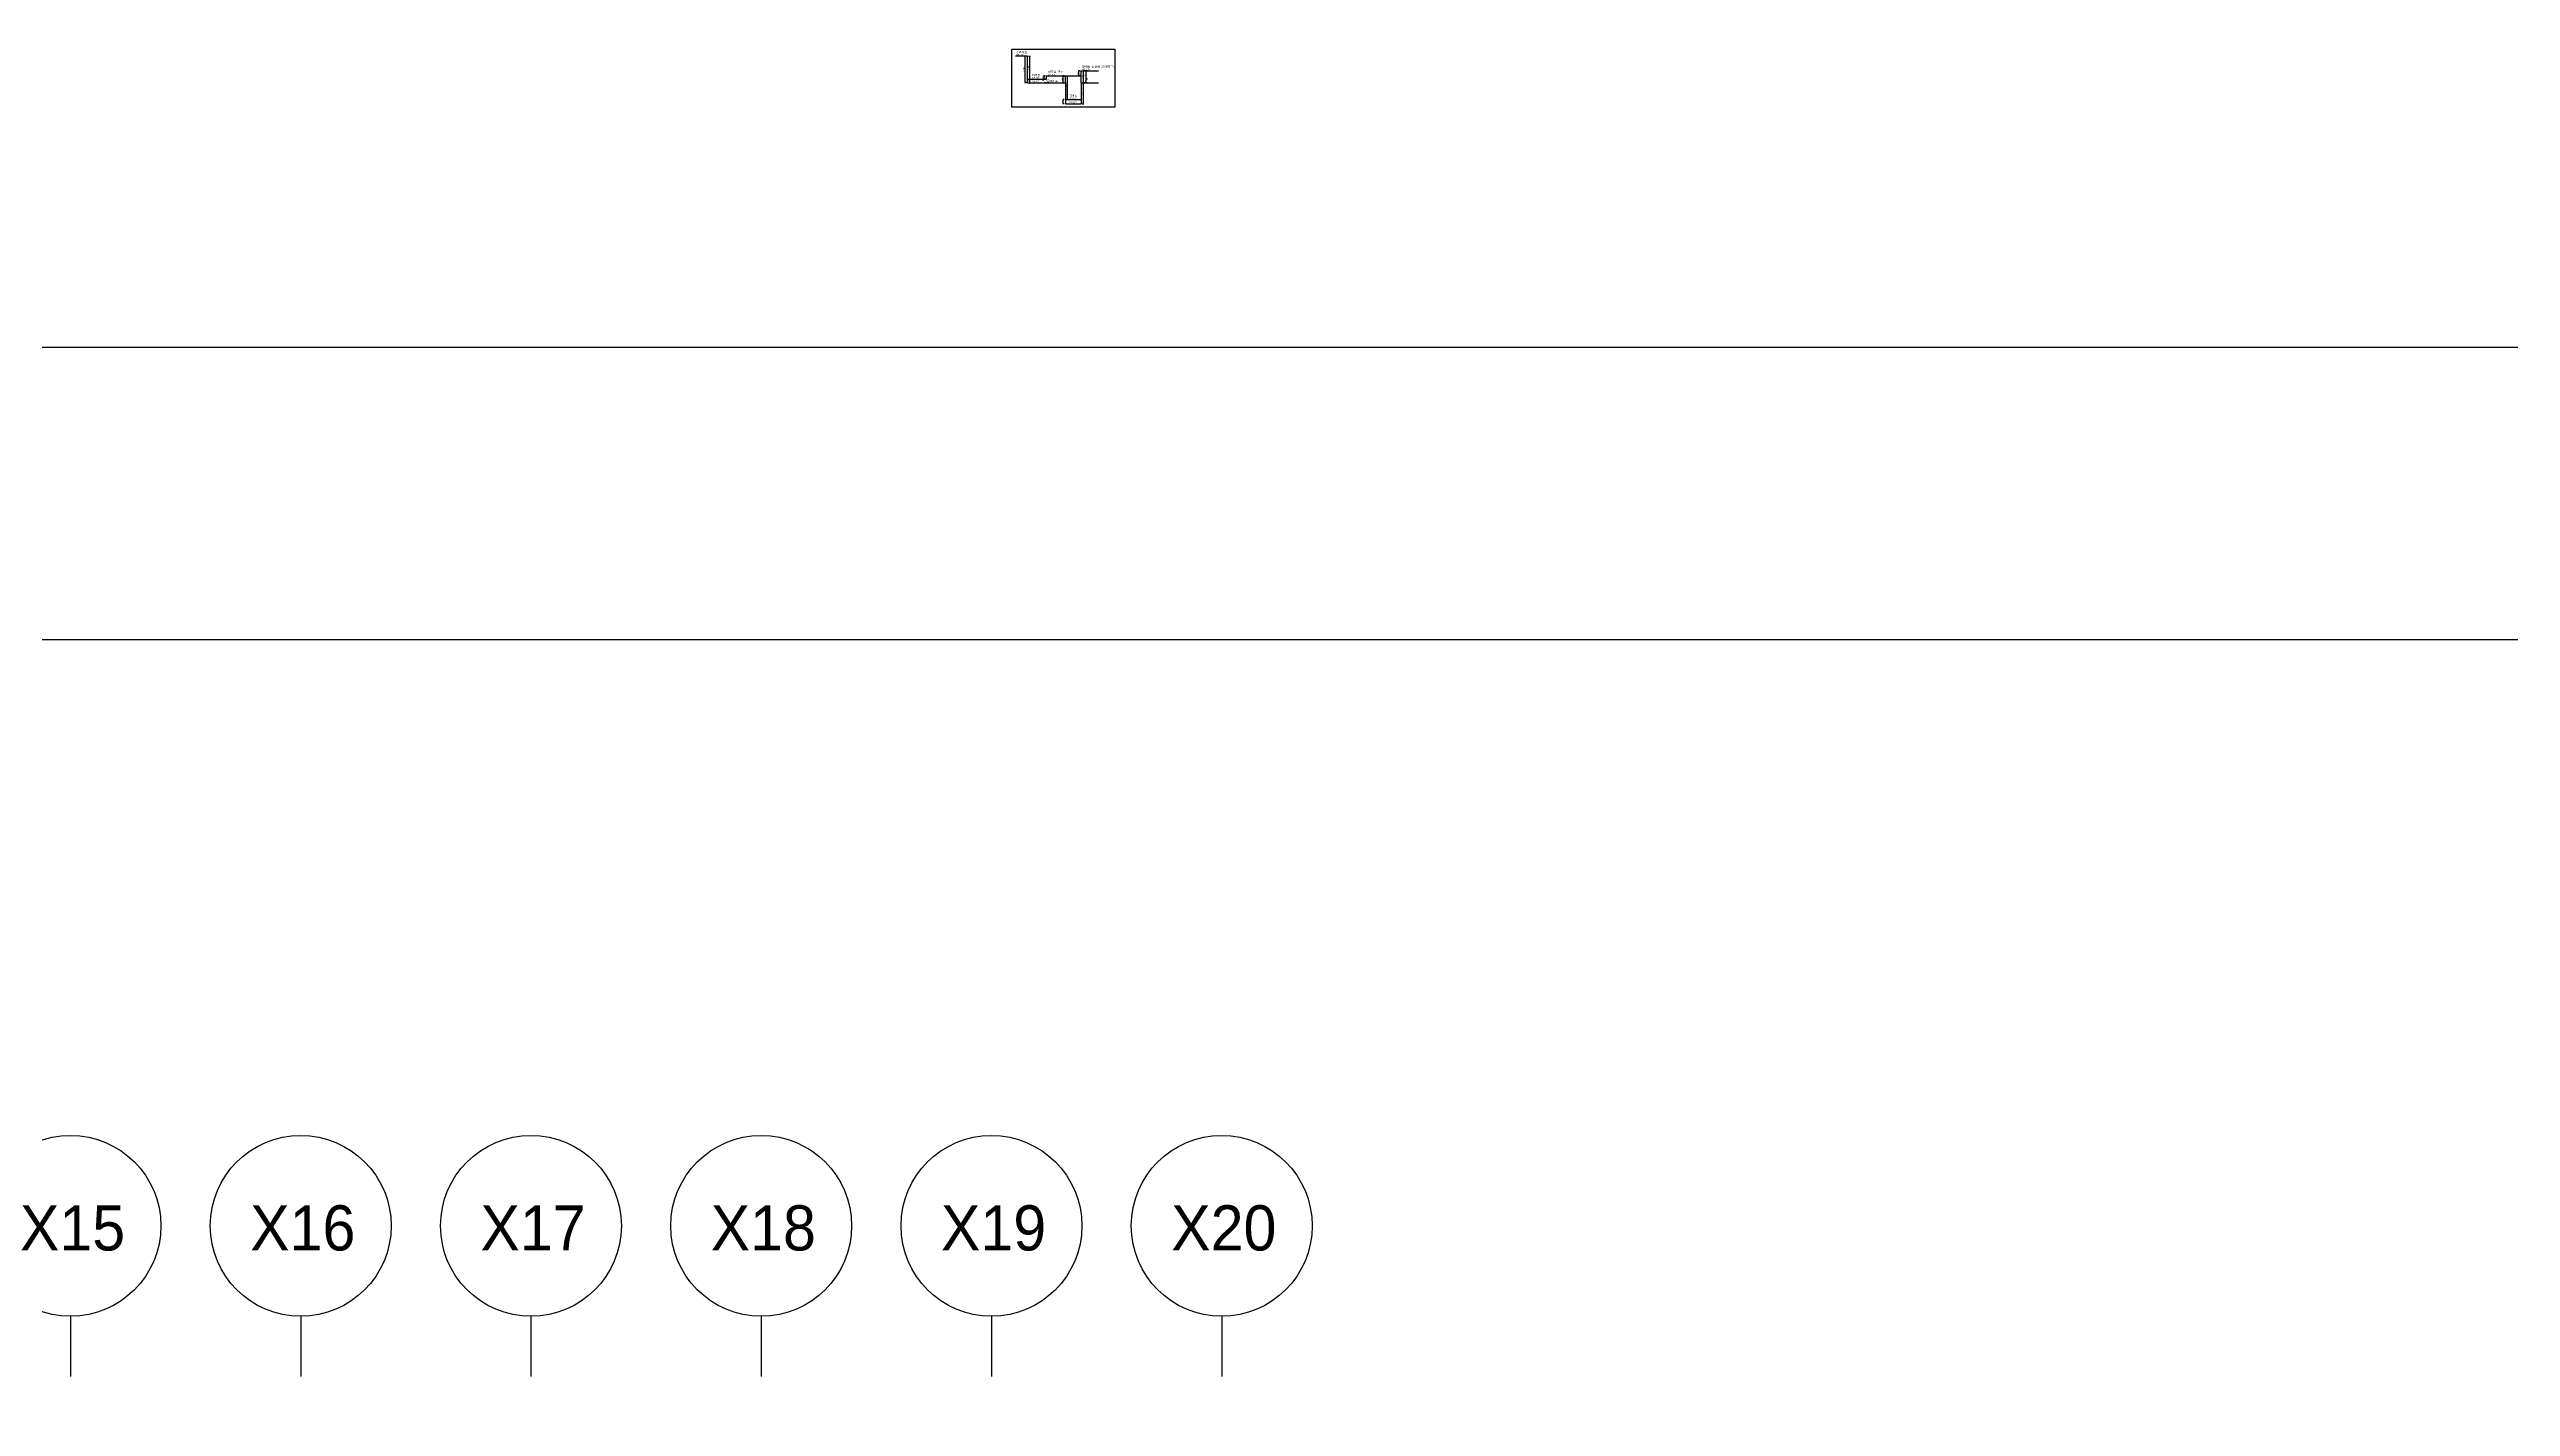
# Model space of a CAD drawing. Header units: millimetres. Extents: x 4754612 to 5801174, y 2368242 to 2777223.
# Drawn here: x 5060649 to 5178246, y 2674013 to 2738872 of the extents above; entities that cross this region are included whole.
import ezdxf
from ezdxf.enums import TextEntityAlignment as Align

# ---------------------------------------------------------------- set-up
doc = ezdxf.new("R2010")
doc.units = ezdxf.units.MM
doc.header["$LTSCALE"] = 1000
doc.layers.get('DEFPOINTS').update_dxf_attribs({"color": 151})
for name, color, linetype in [('DIM', 7, 'Continuous'), ('ELE7', 7, 'Continuous'), ('SYM-2', 7, 'Continuous')]:
    doc.layers.add(name, color=color, linetype=linetype)
doc.layers.add('Guide-line', color=151, linetype='Continuous', plot=False)
doc.styles.add('AUDIT_D_190715091641-0', font='')
doc.styles.get("Standard").update_dxf_attribs({"font": 'arial.ttf'})
doc.styles.add('돋움', font='')
doc.styles.get('AUDIT_D_190715091641-0').set_extended_font_data('Dotum')
doc.styles.get('돋움').set_extended_font_data('Dotum')
doc.dimstyles.new('scale600', dxfattribs={"dimscale": 600, "dimtxt": 2, "dimasz": 1, "dimexe": 1, "dimexo": 2.5, "dimgap": 0.8, "dimtad": 1, "dimdec": 0, "dimzin": 0, "dimdsep": 46, "dimlunit": 6, "dimtxsty": 'AUDIT_D_190715091641-0', "dimblk": 'DOT', "dimcen": 0, "dimdle": 1, "dimclrd": 256, "dimclre": 256, "dimclrt": 3, "dimadec": 0, "dimazin": 0, "dimtfac": 1, "dimtdec": 0, "dimtix": 1, "dimtmove": 2, "dimatfit": 3, "dimldrblk": 'DOT', "dimfxl": 0, "dimtolj": 1, "dimtzin": 0, "dimarcsym": 0})

# ---------------------------------------------------------------- blocks, each defined once
blk = doc.blocks.new('xxxxxxxx')
at = {"layer": 'DEFPOINTS', "linetype": 'ByBlock'}
for points in [[(44842066, -10941107), (45346066, -10941107), (45346066, -11297507), (44842066, -11297507)], [(44856466, -10955083), (45292815, -10955083), (45292815, -11282683), (44856466, -11282683)]]:
    blk.add_lwpolyline(points, close=True, dxfattribs=at)
blk = doc.blocks.new('_Dot')
at = {"color": 0, "linetype": 'ByBlock', "lineweight": -2}
blk.add_line((-0.5, 0), (-1, 0), dxfattribs=at)
at = {"color": 0, "linetype": 'ByBlock', "const_width": 0.5}
blk.add_lwpolyline([(-0.25, 0, 1), (0.25, 0, 1)], format="xyb", close=True, dxfattribs=at)
blk = doc.blocks.new('*D202')
at = {"layer": 'DEFPOINTS', "color": 0, "transparency": 16777216}
for p in [(5109194, 2737595), (5109302, 2737595), (5109194, 2736465)]:
    blk.add_point(p, dxfattribs=at)
at = {"layer": 'DIM', "lineweight": -2, "transparency": 16777216}
for p, q in [((5109244, 2737595), (5109322, 2737595)), ((5109302, 2736485), (5109302, 2737575)), ((5109244, 2736465), (5109322, 2736465))]:
    blk.add_line(p, q, dxfattribs=at)
at = {"layer": 'DIM', "lineweight": -2, "transparency": 16777216, "xscale": 20, "yscale": 20, "zscale": 20}
for p, rotation in [((5109302, 2737595), 90), ((5109302, 2736465), 270)]:
    blk.add_blockref('_Dot', p, dxfattribs=dict(at, rotation=rotation))
at = {"layer": 'DIM', "color": 3, "transparency": 16777216, "insert": (5109250, 2737030), "char_height": 60, "attachment_point": 5, "rotation": 90, "style": 'AUDIT_D_190715091641-0'}
blk.add_mtext('\\A1;1,130', dxfattribs=at)
blk = doc.blocks.new('*D203')
at = {"layer": 'DEFPOINTS', "color": 0, "transparency": 16777216}
for p in [(5109952, 2737265), (5110060, 2737265), (5109952, 2736265)]:
    blk.add_point(p, dxfattribs=at)
at = {"layer": 'DIM', "lineweight": -2, "transparency": 16777216}
for p, q in [((5110002, 2737265), (5110080, 2737265)), ((5110060, 2736285), (5110060, 2737245)), ((5110002, 2736265), (5110080, 2736265))]:
    blk.add_line(p, q, dxfattribs=at)
at = {"layer": 'DIM', "lineweight": -2, "transparency": 16777216, "xscale": 20, "yscale": 20, "zscale": 20}
for p, rotation in [((5110060, 2737265), 90), ((5110060, 2736265), 270)]:
    blk.add_blockref('_Dot', p, dxfattribs=dict(at, rotation=rotation))
at = {"layer": 'DIM', "color": 3, "transparency": 16777216, "insert": (5110008, 2736765), "char_height": 60, "attachment_point": 5, "rotation": 90, "style": 'AUDIT_D_190715091641-0'}
blk.add_mtext('\\A1;1,000', dxfattribs=at)
blk = doc.blocks.new('*D204')
at = {"layer": 'DEFPOINTS', "color": 0, "transparency": 16777216}
for p in [(5109844, 2737845), (5109952, 2737845), (5109952, 2737595)]:
    blk.add_point(p, dxfattribs=at)
at = {"layer": 'DIM', "lineweight": -2, "transparency": 16777216}
for p, q in [((5109902, 2737845), (5109824, 2737845)), ((5109844, 2737615), (5109844, 2737825)), ((5109902, 2737595), (5109824, 2737595))]:
    blk.add_line(p, q, dxfattribs=at)
at = {"layer": 'DIM', "lineweight": -2, "transparency": 16777216, "xscale": 20, "yscale": 20, "zscale": 20}
for p, rotation in [((5109844, 2737845), 90), ((5109844, 2737595), 270)]:
    blk.add_blockref('_Dot', p, dxfattribs=dict(at, rotation=rotation))
at = {"layer": 'DIM', "color": 3, "transparency": 16777216, "insert": (5109798, 2737720), "char_height": 60, "attachment_point": 5, "rotation": 90, "style": 'AUDIT_D_190715091641-0'}
blk.add_mtext('\\A1;250', dxfattribs=at)
blk = doc.blocks.new('*D205')
at = {"layer": 'DEFPOINTS', "color": 0, "transparency": 16777216}
for p in [(5110064, 2737845), (5110171, 2737845), (5110171, 2737265)]:
    blk.add_point(p, dxfattribs=at)
at = {"layer": 'DIM', "lineweight": -2, "transparency": 16777216}
for p, q in [((5110121, 2737845), (5110044, 2737845)), ((5110064, 2737285), (5110064, 2737825)), ((5110121, 2737265), (5110044, 2737265))]:
    blk.add_line(p, q, dxfattribs=at)
at = {"layer": 'DIM', "lineweight": -2, "transparency": 16777216, "xscale": 20, "yscale": 20, "zscale": 20}
for p, rotation in [((5110064, 2737845), 90), ((5110064, 2737265), 270)]:
    blk.add_blockref('_Dot', p, dxfattribs=dict(at, rotation=rotation))
at = {"layer": 'DIM', "color": 3, "transparency": 16777216, "insert": (5110018, 2737555), "char_height": 60, "attachment_point": 5, "rotation": 90, "style": 'AUDIT_D_190715091641-0'}
blk.add_mtext('\\A1;580', dxfattribs=at)
blk = doc.blocks.new('*D206')
at = {"layer": 'DEFPOINTS', "color": 0, "transparency": 16777216}
for p in [(5109087, 2737595), (5109194, 2737595), (5109194, 2737265)]:
    blk.add_point(p, dxfattribs=at)
at = {"layer": 'DIM', "lineweight": -2, "transparency": 16777216}
for p, q in [((5109144, 2737595), (5109067, 2737595)), ((5109144, 2737265), (5109067, 2737265)), ((5109087, 2737285), (5109087, 2737575))]:
    blk.add_line(p, q, dxfattribs=at)
at = {"layer": 'DIM', "lineweight": -2, "transparency": 16777216, "xscale": 20, "yscale": 20, "zscale": 20}
for p, rotation in [((5109087, 2737595), 90), ((5109087, 2737265), 270)]:
    blk.add_blockref('_Dot', p, dxfattribs=dict(at, rotation=rotation))
at = {"layer": 'DIM', "color": 3, "transparency": 16777216, "insert": (5109040, 2737430), "char_height": 60, "attachment_point": 5, "rotation": 90, "style": 'AUDIT_D_190715091641-0'}
blk.add_mtext('\\A1;330', dxfattribs=at)
blk = doc.blocks.new('*D207')
at = {"layer": 'DEFPOINTS', "color": 0, "transparency": 16777216}
for p in [(5109087, 2736465), (5109194, 2736465), (5109194, 2736265)]:
    blk.add_point(p, dxfattribs=at)
at = {"layer": 'DIM', "lineweight": -2, "transparency": 16777216}
for p, q in [((5109144, 2736465), (5109067, 2736465)), ((5109144, 2736265), (5109067, 2736265)), ((5109087, 2736285), (5109087, 2736445))]:
    blk.add_line(p, q, dxfattribs=at)
at = {"layer": 'DIM', "lineweight": -2, "transparency": 16777216, "xscale": 20, "yscale": 20, "zscale": 20}
for p, rotation in [((5109087, 2736465), 90), ((5109087, 2736265), 270)]:
    blk.add_blockref('_Dot', p, dxfattribs=dict(at, rotation=rotation))
at = {"layer": 'DIM', "color": 3, "transparency": 16777216, "insert": (5109040, 2736365), "char_height": 60, "attachment_point": 5, "rotation": 90, "style": 'AUDIT_D_190715091641-0'}
blk.add_mtext('\\A1;200', dxfattribs=at)
blk = doc.blocks.new('*D208')
at = {"layer": 'DEFPOINTS', "color": 0, "transparency": 16777216}
for p in [(5108177, 2737595), (5108284, 2737595), (5108284, 2737445)]:
    blk.add_point(p, dxfattribs=at)
at = {"layer": 'DIM', "lineweight": -2, "transparency": 16777216}
for p, q in [((5108234, 2737595), (5108157, 2737595)), ((5108234, 2737445), (5108157, 2737445)), ((5108177, 2737615), (5108177, 2737635)), ((5108177, 2737445), (5108177, 2737595)), ((5108177, 2737425), (5108177, 2737405))]:
    blk.add_line(p, q, dxfattribs=at)
at = {"layer": 'DIM', "lineweight": -2, "transparency": 16777216, "xscale": 20, "yscale": 20, "zscale": 20}
for p, rotation in [((5108177, 2737595), 270), ((5108177, 2737445), 90)]:
    blk.add_blockref('_Dot', p, dxfattribs=dict(at, rotation=rotation))
at = {"layer": 'DIM', "color": 3, "transparency": 16777216, "insert": (5108131, 2737520), "char_height": 60, "attachment_point": 5, "rotation": 90, "style": 'AUDIT_D_190715091641-0'}
blk.add_mtext('\\A1;150', dxfattribs=at)
blk = doc.blocks.new('*D209')
at = {"layer": 'DEFPOINTS', "color": 0, "transparency": 16777216}
for p in [(5107384, 2738545), (5107492, 2738545), (5107384, 2737445)]:
    blk.add_point(p, dxfattribs=at)
at = {"layer": 'DIM', "lineweight": -2, "transparency": 16777216}
for p, q in [((5107434, 2738545), (5107512, 2738545)), ((5107492, 2737465), (5107492, 2738525)), ((5107434, 2737445), (5107512, 2737445))]:
    blk.add_line(p, q, dxfattribs=at)
at = {"layer": 'DIM', "lineweight": -2, "transparency": 16777216, "xscale": 20, "yscale": 20, "zscale": 20}
for p, rotation in [((5107492, 2738545), 90), ((5107492, 2737445), 270)]:
    blk.add_blockref('_Dot', p, dxfattribs=dict(at, rotation=rotation))
at = {"layer": 'DIM', "color": 3, "transparency": 16777216, "insert": (5107440, 2737995), "char_height": 60, "attachment_point": 5, "rotation": 90, "style": 'AUDIT_D_190715091641-0'}
blk.add_mtext('\\A1;1,100', dxfattribs=at)
blk = doc.blocks.new('*D210')
at = {"layer": 'DEFPOINTS', "color": 0, "transparency": 16777216}
for p in [(5107384, 2737445), (5107384, 2737265), (5107492, 2737445)]:
    blk.add_point(p, dxfattribs=at)
at = {"layer": 'DIM', "lineweight": -2, "transparency": 16777216}
for p, q in [((5107434, 2737445), (5107512, 2737445)), ((5107434, 2737265), (5107512, 2737265)), ((5107492, 2737285), (5107492, 2737425))]:
    blk.add_line(p, q, dxfattribs=at)
at = {"layer": 'DIM', "lineweight": -2, "transparency": 16777216, "xscale": 20, "yscale": 20, "zscale": 20}
for p, rotation in [((5107492, 2737445), 90), ((5107492, 2737265), 270)]:
    blk.add_blockref('_Dot', p, dxfattribs=dict(at, rotation=rotation))
at = {"layer": 'DIM', "color": 3, "transparency": 16777216, "insert": (5107446, 2737355), "char_height": 60, "attachment_point": 5, "rotation": 90, "style": 'AUDIT_D_190715091641-0'}
blk.add_mtext('\\A1;180', dxfattribs=at)
blk = doc.blocks.new('*D211')
at = {"layer": 'DEFPOINTS', "color": 0, "transparency": 16777216}
for p in [(5107276, 2738545), (5107384, 2738545), (5107384, 2737265)]:
    blk.add_point(p, dxfattribs=at)
at = {"layer": 'DIM', "lineweight": -2, "transparency": 16777216}
for p, q in [((5107334, 2738545), (5107256, 2738545)), ((5107276, 2737285), (5107276, 2738525)), ((5107334, 2737265), (5107256, 2737265))]:
    blk.add_line(p, q, dxfattribs=at)
at = {"layer": 'DIM', "lineweight": -2, "transparency": 16777216, "xscale": 20, "yscale": 20, "zscale": 20}
for p, rotation in [((5107276, 2738545), 90), ((5107276, 2737265), 270)]:
    blk.add_blockref('_Dot', p, dxfattribs=dict(at, rotation=rotation))
at = {"layer": 'DIM', "color": 3, "transparency": 16777216, "insert": (5107225, 2737905), "char_height": 60, "attachment_point": 5, "rotation": 90, "style": 'AUDIT_D_190715091641-0'}
blk.add_mtext('\\A1;1,280', dxfattribs=at)
blk = doc.blocks.new('*D212')
at = {"layer": 'DEFPOINTS', "color": 0, "transparency": 16777216}
for p in [(5110189, 2737845), (5110297, 2737845), (5110297, 2737445)]:
    blk.add_point(p, dxfattribs=at)
at = {"layer": 'DIM', "lineweight": -2, "transparency": 16777216}
for p, q in [((5110247, 2737845), (5110169, 2737845)), ((5110189, 2737465), (5110189, 2737825)), ((5110247, 2737445), (5110169, 2737445))]:
    blk.add_line(p, q, dxfattribs=at)
at = {"layer": 'DIM', "lineweight": -2, "transparency": 16777216, "xscale": 20, "yscale": 20, "zscale": 20}
for p, rotation in [((5110189, 2737845), 90), ((5110189, 2737445), 270)]:
    blk.add_blockref('_Dot', p, dxfattribs=dict(at, rotation=rotation))
at = {"layer": 'DIM', "color": 3, "transparency": 16777216, "insert": (5110143, 2737645), "char_height": 60, "attachment_point": 5, "rotation": 90, "style": 'AUDIT_D_190715091641-0'}
blk.add_mtext('\\A1;400', dxfattribs=at)
blk = doc.blocks.new('*D213')
at = {"layer": 'DEFPOINTS', "color": 0, "transparency": 16777216}
for p in [(5110189, 2737445), (5110297, 2737445), (5110297, 2737265)]:
    blk.add_point(p, dxfattribs=at)
at = {"layer": 'DIM', "lineweight": -2, "transparency": 16777216}
for p, q in [((5110247, 2737445), (5110169, 2737445)), ((5110247, 2737265), (5110169, 2737265)), ((5110189, 2737285), (5110189, 2737425))]:
    blk.add_line(p, q, dxfattribs=at)
at = {"layer": 'DIM', "lineweight": -2, "transparency": 16777216, "xscale": 20, "yscale": 20, "zscale": 20}
for p, rotation in [((5110189, 2737445), 90), ((5110189, 2737265), 270)]:
    blk.add_blockref('_Dot', p, dxfattribs=dict(at, rotation=rotation))
at = {"layer": 'DIM', "color": 3, "transparency": 16777216, "insert": (5110143, 2737355), "char_height": 60, "attachment_point": 5, "rotation": 90, "style": 'AUDIT_D_190715091641-0'}
blk.add_mtext('\\A1;180', dxfattribs=at)

msp = doc.modelspace()

# ---------------------------------------------------------------- linework, layer by layer
at = {"layer": 'ELE7', "color": 2}
for p, q in [((5107384.052, 2738545.061), (5106804.306, 2738545.061)), ((5107384.052, 2737265.061), (5107384.052, 2738545.061)), ((5107384.052, 2737265.061), (5109194.158, 2737265.061)), ((5109194.158, 2737265.061), (5109194.158, 2736265.061)), ((5109951.981, 2737265.061), (5110782.987, 2737265.061)), ((5109951.981, 2737265.061), (5109951.981, 2736265.061)), ((5109194.158, 2736265.061), (5109951.981, 2736265.061))]:
    msp.add_line(p, q, dxfattribs=at)
at = {"layer": 'ELE7', "color": 6}
for p, q in [((5109951.981, 2737845.061), (5110782.987, 2737845.061)), ((5109951.981, 2737265.061), (5109951.981, 2737845.061)), ((5107384.052, 2737445.061), (5108284.227, 2737445.061)), ((5108284.227, 2737595.061), (5109194.158, 2737595.061)), ((5108284.227, 2737595.061), (5108284.227, 2737445.061)), ((5109194.158, 2737265.061), (5109194.158, 2737595.061)), ((5109194.158, 2736465.061), (5109951.981, 2736465.061))]:
    msp.add_line(p, q, dxfattribs=at)
at = {"layer": 'ELE7', "color": 5}
msp.add_line((5109194.158, 2737595.061), (5109951.981, 2737595.061), dxfattribs=at)
at = {"layer": 'ELE7', "color": 6}
msp.add_lwpolyline([(5106637.787, 2738871.948), (5111562.594, 2738871.948), (5111562.594, 2736098.851), (5106637.787, 2736098.851)], close=True, dxfattribs=at)
at = {"layer": 'SYM-2'}
for p, q in [((5061663.3, 2678337.2), (5061663.3, 2675457.2)), ((5072663.3, 2678337.2), (5072663.3, 2675457.2)), ((5083663.3, 2678337.2), (5083663.3, 2675457.2)), ((5094663.3, 2678337.2), (5094663.3, 2675457.2)), ((5105663.3, 2678337.2), (5105663.3, 2675457.2)), ((5116663.3, 2678337.2), (5116663.3, 2675457.2))]:
    msp.add_line(p, q, dxfattribs=at)
for centre in [(5061663.3, 2682657.2), (5072663.3, 2682657.2), (5083663.3, 2682657.2), (5094663.3, 2682657.2), (5105663.3, 2682657.2), (5116663.3, 2682657.2)]:
    msp.add_circle(centre, 4320, dxfattribs=at)

# ---------------------------------------------------------------- block references
at = {"layer": 'Guide-line'}
msp.add_blockref('xxxxxxxx', (-40048892.161, 13665748.774), dxfattribs=at)

# ---------------------------------------------------------------- texts
at = {"layer": 'ELE7', "color": 2}
for s, p in [('상온창고', (5106849.189, 2738676.623)), ('96.10', (5106849.189, 2738545.061)), ('하역장', (5107599.68, 2737576.623)), ('95.15', (5108365.089, 2737595.061)), ('전기실, 복도', (5108365.089, 2737744.494)), ('95.40', (5109992.819, 2737845.061)), ('방재실, 전산실 OA설치구간', (5109992.819, 2737988.411)), ('95.00', (5107599.68, 2737445.061)), ('94.82', (5107599.68, 2737265.061)), ('무근콘크리트', (5108060.515, 2737302.198)), ('94.02', (5109385.551, 2736465.061)), ('기계실', (5109385.551, 2736596.623)), ('93.82', (5109385.551, 2736265.061))]:
    msp.add_text(s, height=100, dxfattribs=at).set_placement(p)
at = {"layer": 'SYM-2', "color": 3, "style": '돋움'}
for s, p in [('X15', (5061762.863, 2682559.633)), ('X16', (5072762.863, 2682559.633)), ('X17', (5083762.863, 2682559.633)), ('X18', (5094762.863, 2682559.633)), ('X19', (5105762.863, 2682559.633)), ('X20', (5116762.863, 2682559.633))]:
    msp.add_text(s, height=2160, dxfattribs=at).set_placement(p, align=Align.MIDDLE_CENTER)

# ---------------------------------------------------------------- dimensions: what is measured, and where the dimension line sits
at = {"layer": 'DIM'}
for base, p1, p2, picture, middle in [((5107276.408, 2738545.061), (5107384.052, 2737265.061), (5107384.052, 2738545.061), '*D211', (5107224.587, 2737905.061)), ((5107491.695, 2738545.061), (5107384.052, 2737445.061), (5107384.052, 2738545.061), '*D209', (5107439.875, 2737995.061)), ((5109844.338, 2737845.061), (5109951.981, 2737595.061), (5109951.981, 2737845.061), '*D204', (5109798.297, 2737720.061)), ((5110063.77, 2737845.061), (5110171.413, 2737265.061), (5110171.413, 2737845.061), '*D205', (5110017.729, 2737555.061)), ((5110189.472, 2737845.061), (5110297.115, 2737445.061), (5110297.115, 2737845.061), '*D212', (5110143.431, 2737645.061)), ((5107491.695, 2737445.061), (5107384.052, 2737265.061), (5107384.052, 2737445.061), '*D210', (5107445.655, 2737355.061)), ((5108176.584, 2737595.061), (5108284.227, 2737445.061), (5108284.227, 2737595.061), '*D208', (5108130.543, 2737520.061)), ((5109086.514, 2737595.061), (5109194.158, 2737265.061), (5109194.158, 2737595.061), '*D206', (5109040.473, 2737430.061)), ((5109086.514, 2736465.061), (5109194.158, 2736265.061), (5109194.158, 2736465.061), '*D207', (5109040.473, 2736365.061)), ((5109301.801, 2737595.061), (5109194.158, 2736465.061), (5109194.158, 2737595.061), '*D202', (5109249.98, 2737030.061)), ((5110059.625, 2737265.061), (5109951.981, 2736265.061), (5109951.981, 2737265.061), '*D203', (5110007.804, 2736765.061)), ((5110189.472, 2737445.061), (5110297.115, 2737265.061), (5110297.115, 2737445.061), '*D213', (5110143.431, 2737355.061))]:
    dim = msp.add_linear_dim(base=base, p1=p1, p2=p2, angle=90, dimstyle='scale600', override={"dimscale": 20, "dimtxt": 3}, dxfattribs=at)
    dim.commit()
    dim.dimension.update_dxf_attribs({"geometry": picture, "text_midpoint": middle})

doc.saveas('drawing.dxf')
